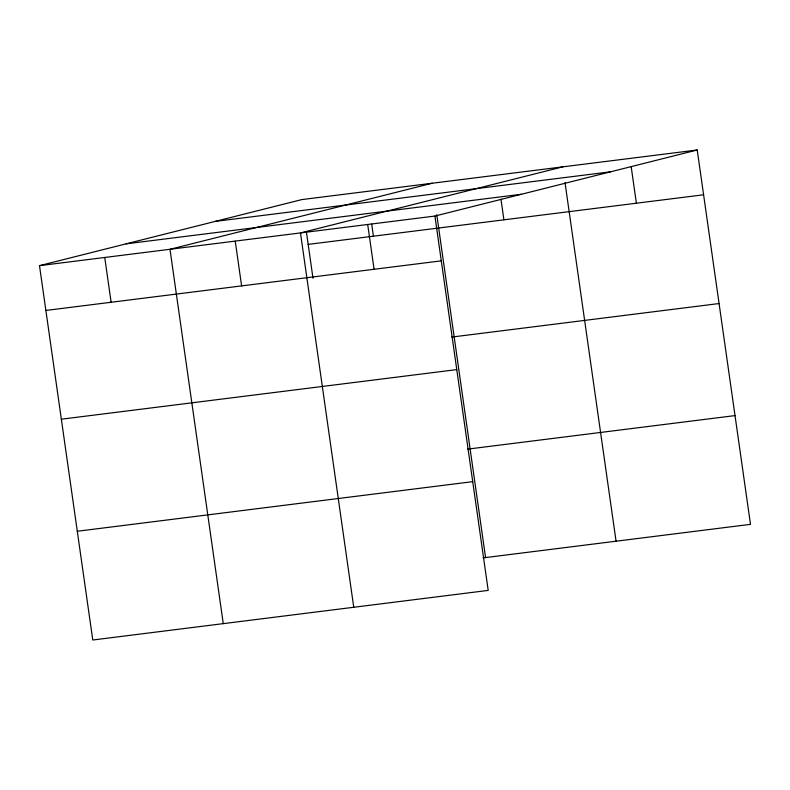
<?xml version="1.0" encoding="UTF-8"?>
<svg xmlns="http://www.w3.org/2000/svg" width="790" height="790" viewBox="0 0 790 790"><rect width="100%" height="100%" fill="white"/><g stroke="black" fill="none" stroke-linecap="round" stroke-linejoin="round"><path stroke-width="1.19" d="M697.224 149.991L434.915 216.055L488.2 590.407L92.776 640.009L39.5 265.657L301.8 199.594L697.224 149.991L750.5 524.343L483.154 557.878M432.288 183.221L169.988 249.294L223.264 623.646M562.776 166.858L300.476 232.922L353.752 607.273M215.245 221.398L610.66 171.795M126.064 243.853L521.479 194.251M39.5 265.657L434.915 216.055M308.179 244.387L703.594 194.784M45.879 310.45L441.294 260.848M451.732 337.073L719.078 303.538M61.353 419.204L456.768 369.601M467.67 449.125L735.026 415.589M77.302 531.255L472.716 481.653M631.21 166.897L636.375 203.218M565.018 182.589L616.062 541.209M500.978 199.248L503.911 219.827M436.771 214.702L485.574 557.572M371.695 224.093L373.423 236.2M367.696 224.488L374.075 269.281M306.451 232.28L312.988 278.218M235.232 241.108L241.612 285.901M104.744 257.481L111.123 302.274"/></g></svg>
